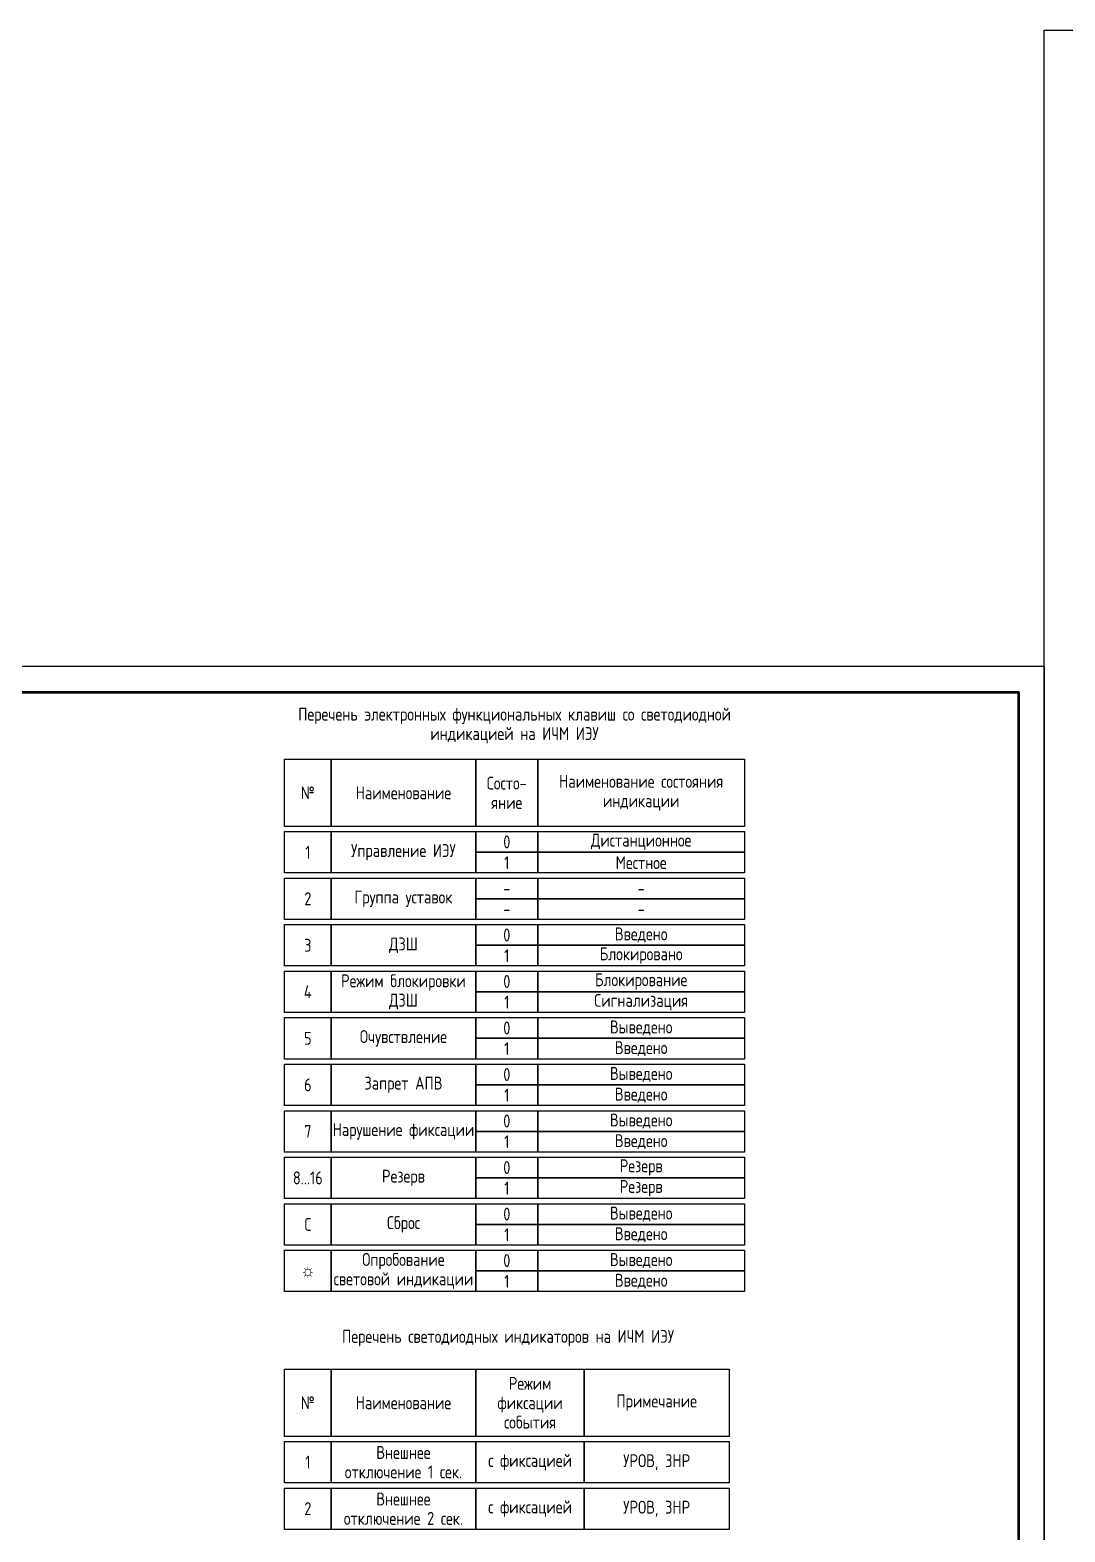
# Model space of a CAD drawing. Header units: millimetres. Extents: x -1612 to 9998, y -90 to 1220.
# Drawn here: x 7783.8 to 7984, y 129.5 to 420.1 of the extents above; entities that cross this region are included whole.
import ezdxf

# ---------------------------------------------------------------- set-up
doc = ezdxf.new("R2010")
doc.units = ezdxf.units.MM
doc.styles.add('Gost_type_A', font='GOST_A.TTF')

# ---------------------------------------------------------------- blocks, each defined once
blk = doc.blocks.new('Формат_А3')
blk.add_lwpolyline([(-420, 297), (0, 297), (0, 0), (-420, 0)], close=True)
at = {"lineweight": 50}
blk.add_lwpolyline([(-400, 292), (-5, 292), (-5, 5), (-400, 5)], close=True, dxfattribs=at)

msp = doc.modelspace()

# ---------------------------------------------------------------- linework, layer by layer
for points in [[(8277, 420.07), (8277, 0.07), (7980, 0.07), (7980, 420.07)], [(7833, 279), (7842, 279), (7842, 266), (7833, 266)], [(7842, 279), (7870, 279), (7870, 266), (7842, 266)], [(7870, 279), (7882, 279), (7882, 266), (7870, 266)], [(7882, 279), (7922, 279), (7922, 266), (7882, 266)], [(7833, 265), (7842, 265), (7842, 257), (7833, 257)], [(7842, 265), (7870, 265), (7870, 257), (7842, 257)], [(7870, 265), (7882, 265), (7882, 261), (7870, 261)], [(7882, 265), (7922, 265), (7922, 261), (7882, 261)], [(7870, 261), (7882, 261), (7882, 257), (7870, 257)], [(7882, 261), (7922, 261), (7922, 257), (7882, 257)], [(7833, 256), (7842, 256), (7842, 248), (7833, 248)], [(7842, 256), (7870, 256), (7870, 248), (7842, 248)], [(7870, 256), (7882, 256), (7882, 252), (7870, 252)], [(7882, 256), (7922, 256), (7922, 252), (7882, 252)], [(7870, 252), (7882, 252), (7882, 248), (7870, 248)], [(7882, 252), (7922, 252), (7922, 248), (7882, 248)], [(7833, 247), (7842, 247), (7842, 239), (7833, 239)], [(7842, 247), (7870, 247), (7870, 239), (7842, 239)], [(7870, 247), (7882, 247), (7882, 243), (7870, 243)], [(7882, 247), (7922, 247), (7922, 243), (7882, 243)], [(7870, 243), (7882, 243), (7882, 239), (7870, 239)], [(7882, 243), (7922, 243), (7922, 239), (7882, 239)], [(7833, 238), (7842, 238), (7842, 230), (7833, 230)], [(7842, 238), (7870, 238), (7870, 230), (7842, 230)], [(7870, 238), (7882, 238), (7882, 234), (7870, 234)], [(7882, 238), (7922, 238), (7922, 234), (7882, 234)], [(7870, 234), (7882, 234), (7882, 230), (7870, 230)], [(7882, 234), (7922, 234), (7922, 230), (7882, 230)], [(7833, 229), (7842, 229), (7842, 221), (7833, 221)], [(7842, 229), (7870, 229), (7870, 221), (7842, 221)], [(7870, 229), (7882, 229), (7882, 225), (7870, 225)], [(7882, 229), (7922, 229), (7922, 225), (7882, 225)], [(7870, 225), (7882, 225), (7882, 221), (7870, 221)], [(7882, 225), (7922, 225), (7922, 221), (7882, 221)], [(7833, 220), (7842, 220), (7842, 212), (7833, 212)], [(7842, 220), (7870, 220), (7870, 212), (7842, 212)], [(7870, 220), (7882, 220), (7882, 216), (7870, 216)], [(7882, 220), (7922, 220), (7922, 216), (7882, 216)], [(7870, 216), (7882, 216), (7882, 212), (7870, 212)], [(7882, 216), (7922, 216), (7922, 212), (7882, 212)], [(7833, 202), (7842, 202), (7842, 194), (7833, 194)], [(7842, 202), (7870, 202), (7870, 194), (7842, 194)], [(7870, 202), (7882, 202), (7882, 198), (7870, 198)], [(7882, 202), (7922, 202), (7922, 198), (7882, 198)], [(7870, 198), (7882, 198), (7882, 194), (7870, 194)], [(7882, 198), (7922, 198), (7922, 194), (7882, 194)], [(7833, 193), (7842, 193), (7842, 185), (7833, 185)], [(7842, 193), (7870, 193), (7870, 185), (7842, 185)], [(7870, 193), (7882, 193), (7882, 189), (7870, 189)], [(7882, 193), (7922, 193), (7922, 189), (7882, 189)], [(7870, 189), (7882, 189), (7882, 185), (7870, 185)], [(7882, 189), (7922, 189), (7922, 185), (7882, 185)], [(7833, 184), (7842, 184), (7842, 176), (7833, 176)], [(7842, 184), (7870, 184), (7870, 176), (7842, 176)], [(7870, 184), (7882, 184), (7882, 180), (7870, 180)], [(7882, 184), (7922, 184), (7922, 180), (7882, 180)], [(7870, 180), (7882, 180), (7882, 176), (7870, 176)], [(7882, 180), (7922, 180), (7922, 176), (7882, 176)], [(7833, 161), (7842, 161), (7842, 148), (7833, 148)], [(7842, 161), (7870, 161), (7870, 148), (7842, 148)], [(7870, 161), (7891, 161), (7891, 148), (7870, 148)], [(7891, 161), (7919, 161), (7919, 148), (7891, 148)], [(7833, 147), (7842, 147), (7842, 139), (7833, 139)], [(7842, 147), (7870, 147), (7870, 139), (7842, 139)], [(7870, 147), (7891, 147), (7891, 139), (7870, 139)], [(7891, 147), (7919, 147), (7919, 139), (7891, 139)], [(7833, 138), (7842, 138), (7842, 130), (7833, 130)], [(7842, 138), (7870, 138), (7870, 130), (7842, 130)], [(7870, 138), (7891, 138), (7891, 130), (7870, 130)], [(7891, 138), (7919, 138), (7919, 130), (7891, 130)]]:
    msp.add_lwpolyline(points, close=True)
at = {"color": 30, "true_color": 0xf26722}
for points in [[(7833, 211), (7842, 211), (7842, 203), (7833, 203)], [(7842, 211), (7870, 211), (7870, 203), (7842, 203)], [(7870, 211), (7882, 211), (7882, 207), (7870, 207)], [(7882, 211), (7922, 211), (7922, 207), (7882, 207)], [(7870, 207), (7882, 207), (7882, 203), (7870, 203)], [(7882, 207), (7922, 207), (7922, 203), (7882, 203)]]:
    msp.add_lwpolyline(points, close=True, dxfattribs=at)

# ---------------------------------------------------------------- block references
msp.add_blockref('Формат_А3', (7980, 0))

# ---------------------------------------------------------------- texts
at = {"char_height": 2.5, "attachment_point": 5, "line_spacing_factor": 0.9, "style": 'Gost_type_A'}
for s, insert, width in [('Перечень электронных функциональных клавиш со светодиодной индикацией на ИЧМ ИЭУ', (7877.5, 285.5), 89), ('№ ', (7837.5, 272.5), 9), ('Наименование ', (7856, 272.5), 28), ('Состо- яние', (7876, 272.5), 12), ('Дистанционное', (7902, 263), 40), ('1', (7837.5, 261), 9), ('Управление ИЭУ', (7856, 261), 28), ('0', (7876, 263), 12), ('1', (7876, 259), 12), ('Местное', (7902, 259), 40), ('2', (7837.5, 252), 9), ('Группа уставок', (7856, 252), 28), ('3', (7837.5, 243), 9), ('ДЗШ', (7856, 243), 28), ('0', (7876, 245), 12), ('Введено', (7902, 245), 40), ('1', (7876, 241), 12), ('Блокировано', (7902, 241), 40), ('Режим блокировки ДЗШ', (7856, 234), 28), ('0', (7876, 236), 12), ('Блокирование', (7902, 236), 40), ('4', (7837.5, 234), 9), ('1', (7876, 232), 12), ('Сигнализация', (7902, 232), 40), ('0', (7876, 227), 12), ('Выведено', (7902, 227), 40), ('5', (7837.5, 225), 9), ('Очувствление', (7856, 225), 28), ('1', (7876, 223), 12), ('Введено', (7902, 223), 40), ('0', (7876, 218), 12), ('Выведено', (7902, 218), 40), ('6', (7837.5, 216), 9), ('Запрет АПВ', (7856, 216), 28), ('1', (7876, 214), 12), ('Введено', (7902, 214), 40), ('0', (7876, 200), 12), ('Резерв', (7902, 200), 40), ('8...16', (7837.5, 198), 9), ('Резерв', (7856, 198), 28), ('Резерв', (7902, 196), 40), ('1', (7876, 196), 12), ('0', (7876, 191), 12), ('Выведено', (7902, 191), 40), ('C', (7837.5, 189), 9), ('Сброс', (7856, 189), 28), ('1', (7876, 187), 12), ('Введено', (7902, 187), 40), ('Опробование световой индикации', (7856, 180), 28), ('0', (7876, 182), 12), ('Выведено', (7902, 182), 40), ('☼', (7837.5, 180), 9), ('1', (7876, 178), 12), ('Введено', (7902, 178), 40), ('Перечень светодиодных индикаторов на ИЧМ ИЭУ', (7876.25, 167), 197.5), ('Режим\\Pфиксации события', (7880.5, 154.5), 21), ('№ ', (7837.5, 154.5), 9), ('Наименование ', (7856, 154.5), 28), ('Примечание', (7905, 154.5), 28), ('Внешнее\\Pотключение 1 сек.', (7856, 143), 28), ('1', (7837.5, 143), 9), ('с фиксацией', (7880.5, 143), 21), ('УРОВ, ЗНР', (7905, 143), 28), ('Внешнее\\Pотключение 2 сек.', (7856, 134), 28), ('2', (7837.5, 134), 9), ('с фиксацией', (7880.5, 134), 21), ('УРОВ, ЗНР', (7905, 134), 28)]:
    msp.add_mtext(s, dxfattribs=dict(at, insert=insert, width=width))
at = {"color": 30, "true_color": 0xf26722, "char_height": 2.5, "attachment_point": 5, "line_spacing_factor": 0.9, "style": 'Gost_type_A'}
for s, insert, width in [('Наименование состояния индикации', (7902, 272.5), 40), ('-', (7876, 254), 12), ('-', (7902, 254), 40), ('-', (7876, 250), 12), ('-', (7902, 250), 40), ('0', (7876, 209), 12), ('Выведено', (7902, 209), 40), ('7', (7837.5, 207), 9), ('Нарушение фиксации', (7856, 207), 28), ('Введено', (7902, 205), 40), ('1', (7876, 205), 12)]:
    msp.add_mtext(s, dxfattribs=dict(at, insert=insert, width=width))

doc.saveas('drawing.dxf')
